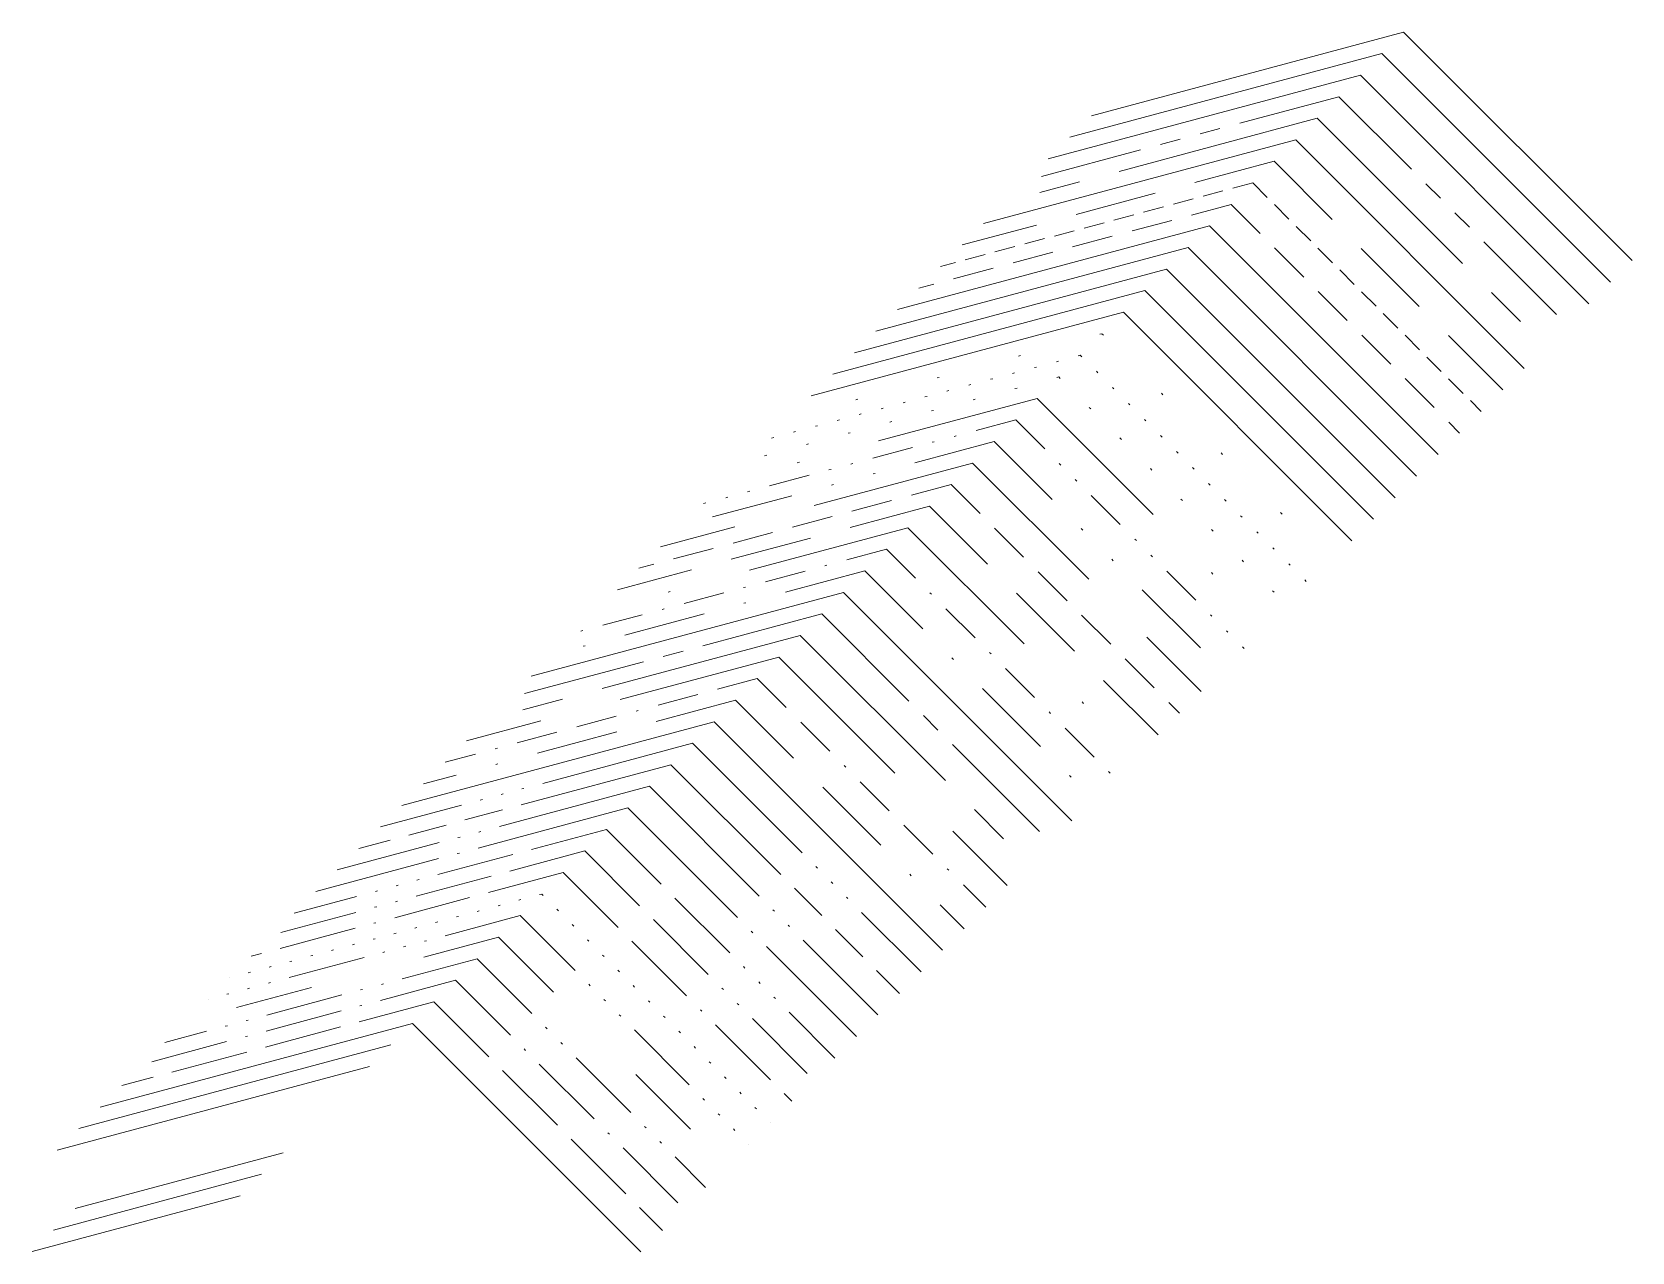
# Model space of a CAD drawing. Header units: millimetres. Extents: x -14.7 to 59.6, y -7.6 to 49.
import ezdxf

# ---------------------------------------------------------------- set-up
doc = ezdxf.new("R2010")
doc.units = ezdxf.units.MM
for name, pattern in [('ACAD_ISO02W100', [15, 12, -3]), ('ACAD_ISO03W100', [30, 12, -18]), ('ACAD_ISO04W100', [30, 24, -3, 0, -3]), ('ACAD_ISO05W100', [33, 24, -3, 0, -3, 0, -3]), ('ACAD_ISO06W100', [36, 24, -3, 0, -3, 0, -3, 0, -3]), ('ACAD_ISO07W100', [3, 0, -3]), ('ACAD_ISO09W100', [45, 24, -3, 6, -3, 6, -3]), ('ACAD_ISO10W100', [18, 12, -3, 0, -3]), ('ACAD_ISO11W100', [33, 12, -3, 12, -3, 0, -3]), ('ACAD_ISO12W100', [21, 12, -3, 0, -3, 0, -3]), ('ACAD_ISO13W100', [36, 12, -3, 12, -3, 0, -3, 0, -3]), ('ACAD_ISO14W100', [24, 12, -3, 0, -3, 0, -3, 0, -3]), ('ACAD_ISO15W100', [39, 12, -3, 12, -3, 0, -3, 0, -3, 0, -3]), ('BORDER', [44.45, 12.7, -6.35, 12.7, -6.35, 0, -6.35]), ('BORDER2', [22.225, 6.35, -3.175, 6.35, -3.175, 0, -3.175]), ('BORDERX2', [88.9, 25.4, -12.7, 25.4, -12.7, 0, -12.7]), ('CENTER', [50.8, 31.75, -6.35, 6.35, -6.35]), ('CENTER2', [28.575, 19.05, -3.175, 3.175, -3.175]), ('CENTERX2', [101.6, 63.5, -12.7, 12.7, -12.7]), ('DASHDOT', [25.4, 12.7, -6.35, 0, -6.35]), ('DASHDOT2', [12.7, 6.35, -3.175, 0, -3.175]), ('DASHDOTX2', [50.8, 25.4, -12.7, 0, -12.7]), ('DASHED', [19.05, 12.7, -6.35]), ('DASHED2', [9.525, 6.35, -3.175]), ('DASHEDX2', [38.1, 25.4, -12.7]), ('DIVIDE', [31.75, 12.7, -6.35, 0, -6.35, 0, -6.35]), ('DIVIDE2', [15.875, 6.35, -3.175, 0, -3.175, 0, -3.175]), ('DIVIDEX2', [63.5, 25.4, -12.7, 0, -12.7, 0, -12.7]), ('DOT', [6.35, 0, -6.35]), ('DOT2', [3.175, 0, -3.175]), ('DOTX2', [12.7, 0, -12.7]), ('HIDDEN', [9.525, 6.35, -3.175]), ('HIDDEN2', [4.7625, 3.175, -1.5875]), ('HIDDENX2', [19.05, 12.7, -6.35]), ('PHANTOM', [63.5, 31.75, -6.35, 6.35, -6.35, 6.35, -6.35]), ('PHANTOM2', [31.75, 15.875, -3.175, 3.175, -3.175, 3.175, -3.175]), ('PHANTOMX2', [127, 63.5, -12.7, 12.7, -12.7, 12.7, -12.7])]:
    doc.linetypes.add(name, pattern=pattern)
for name, color, linetype, lineweight, true_color in [('0 Entity Linetypes %', 18, 'Continuous', 9, 0x000000), ('01 Continuous', 1, 'Continuous', 9, 0xff0000), ('02 ISO dash', 3, 'ACAD_ISO02W100', 9, 0x00ff00), ('03 ISO dash dot', 5, 'ACAD_ISO10W100', 9, 0x0000ff), ('04 ISO dash double-dot', 4, 'ACAD_ISO12W100', 9, 0x00ffff), ('05 ISO dash space', 6, 'ACAD_ISO03W100', 9, 0xff00ff), ('06 ISO dash triple-dot', 2, 'ACAD_ISO14W100', 9, 0xffff00), ('07 ISO dot', 30, 'ACAD_ISO07W100', 9, 0xff7f00), ('08 ISO double-dash dot', 16, 'ACAD_ISO11W100', 9, 0x800000), ('09 ISO double-dash double-dot', 96, 'ACAD_ISO13W100', 9, 0x008000), ('10 ISO double-dash triple-dot', 176, 'ACAD_ISO15W100', 9, 0x000080), ('11 ISO long-dash dot', 136, 'ACAD_ISO04W100', 9, 0x008080), ('12 ISO long-dash double-dot', 216, 'ACAD_ISO05W100', 9, 0x800080), ('13 ISO long-dash double-short-dash', 56, 'ACAD_ISO09W100', 9, 0x808000), ('14 ISO long-dash triple-dot', 18, 'ACAD_ISO06W100', 9, 0x000000), ('15 Batting', 18, 'BATTING', 9, 0x000000), ('16 Border', 18, 'BORDER', 9, 0x000000), ('17 Border (.5x)', 18, 'BORDER2', 9, 0x000000), ('18 Border (2x)', 18, 'BORDERX2', 9, 0x000000), ('19 Center', 18, 'CENTER', 9, 0x000000), ('20 Center (.5x)', 18, 'CENTER2', 9, 0x000000), ('21 Center (2x)', 18, 'CENTERX2', 9, 0x000000), ('22 Dash dot', 18, 'DASHDOT', 9, 0x000000), ('23 Dash dot (.5x)', 18, 'DASHDOT2', 9, 0x000000), ('24 Dash dot (2x)', 18, 'DASHDOTX2', 9, 0x000000), ('25 Dashed', 18, 'DASHED', 9, 0x000000), ('26 Dashed (.5x)', 18, 'DASHED2', 9, 0x000000), ('27 Dashed (2x)', 18, 'DASHEDX2', 9, 0x000000), ('28 Divide', 18, 'DIVIDE', 9, 0x000000), ('29 Divide (.5x)', 18, 'DIVIDE2', 9, 0x000000), ('30 Divide (2x)', 18, 'DIVIDEX2', 9, 0x000000), ('31 Dot', 18, 'DOT', 9, 0x000000), ('32 Dot (.5x)', 18, 'DOT2', 9, 0x000000), ('33 Dot (2x)', 18, 'DOTX2', 9, 0x000000), ('34 Drainage', 18, 'DRAINAGE', 9, 0x000000), ('35 Drainage reversed', 18, 'DRAINAGE2', 9, 0x000000), ('36 Fenceline circle', 18, 'FENCELINE1', 9, 0x000000), ('37 Fenceline square', 18, 'FENCELINE2', 9, 0x000000), ('38 Gas line', 18, 'GAS_LINE', 9, 0x000000), ('39 Hidden', 18, 'HIDDEN', 9, 0x000000), ('40 Hidden (.5x)', 18, 'HIDDEN2', 9, 0x000000), ('41 Hidden (2x)', 18, 'HIDDENX2', 9, 0x000000), ('42 Hot water supply', 18, 'HOT_WATER_SUPPLY', 9, 0x000000), ('43 Phantom', 18, 'PHANTOM', 9, 0x000000), ('44 Phantom (.5x)', 18, 'PHANTOM2', 9, 0x000000), ('45 Phantom (2x)', 18, 'PHANTOMX2', 9, 0x000000), ('46 Tracks', 18, 'TRACKS', 9, 0x000000), ('47 Zig zag', 18, 'ZIGZAG', 9, 0x000000)]:
    doc.layers.add(name, color=color, linetype=linetype, lineweight=lineweight, true_color=true_color)
doc.styles.add('textstyle0', font='ltypeshp.shx')
doc.styles.add('textstyle1', font='ltypeshp.shx')
doc.styles.add('textstyle10', font='STANDARD')
doc.styles.add('textstyle2', font='STANDARD')
doc.styles.add('textstyle3', font='ltypeshp.shx')
doc.styles.add('textstyle4', font='ltypeshp.shx')
doc.styles.add('textstyle5', font='qcadshp.shx')
doc.styles.add('textstyle6', font='qcadshp.shx')
doc.styles.add('textstyle7', font='ltypeshp.shx')
doc.styles.add('textstyle8', font='ltypeshp.shx')
doc.styles.add('textstyle9', font='ltypeshp.shx')
doc.linetypes.add('BATTING', pattern='A,0.00254,-2.54,["BAT",textstyle0,S=2.54,R=0,X=-2.54,Y=0],-5.08,["BAT",textstyle1,S=2.54,R=180,X=2.54,Y=0],-2.54', length=10.16254)
doc.linetypes.add('DRAINAGE', pattern='A,5.08,["RIGHT_ARROW",textstyle6,S=2.54,R=180,X=0,Y=0],5.08', length=10.16)
doc.linetypes.add('DRAINAGE2', pattern='A,5.08,["RIGHT_ARROW",textstyle5,S=2.54,R=0,X=0,Y=0],5.08', length=10.16)
doc.linetypes.add('FENCELINE1', pattern='A,6.35,-2.54,["CIRC1",textstyle4,S=2.54,R=0,X=-2.54,Y=0],-2.54,25.4', length=36.83)
doc.linetypes.add('FENCELINE2', pattern='A,6.35,-2.54,["BOX",textstyle3,S=2.54,R=0,X=-2.54,Y=0],-2.54,25.4', length=36.83)
doc.linetypes.add('GAS_LINE', pattern='A,12.7,-5.08,["GAS",textstyle2,S=2.54,R=0,X=-2.54,Y=-1.27],-6.35', length=24.13)
doc.linetypes.add('HOT_WATER_SUPPLY', pattern='A,12.7,-5.08,["HW",textstyle10,S=2.54,R=0,X=-2.54,Y=-1.27],-5.08', length=22.86)
doc.linetypes.add('TRACKS', pattern='A,3.81,["TRACK1",textstyle9,S=6.35,R=0,X=0,Y=0],3.81', length=7.62)
doc.linetypes.add('ZIGZAG', pattern='A,0.00254,-5.08,["ZIG",textstyle7,S=5.08,R=0,X=-5.08,Y=0],-10.16,["ZIG",textstyle8,S=5.08,R=180,X=5.08,Y=0],-5.08', length=20.32254)

msp = doc.modelspace()

# ---------------------------------------------------------------- linework, layer by layer
at = {"layer": '0 Entity Linetypes %', "linetype": 'ZIGZAG', "lineweight": 9, "ltscale": 0.3}
msp.add_line((49, 49), (34.511, 45.118), dxfattribs=at)
at = {"layer": '0 Entity Linetypes %', "linetype": 'TRACKS', "lineweight": 9, "ltscale": 0.3}
msp.add_line((48, 48), (33.511, 44.118), dxfattribs=at)
at = {"layer": '0 Entity Linetypes %', "linetype": 'PHANTOMX2', "lineweight": 9, "ltscale": 0.3}
msp.add_line((47, 47), (32.511, 43.118), dxfattribs=at)
at = {"layer": '0 Entity Linetypes %', "linetype": 'PHANTOM2', "lineweight": 9, "ltscale": 0.3}
msp.add_line((46, 46), (31.511, 42.118), dxfattribs=at)
at = {"layer": '0 Entity Linetypes %', "linetype": 'PHANTOM', "lineweight": 9, "ltscale": 0.3}
msp.add_line((45, 45), (30.511, 41.118), dxfattribs=at)
at = {"layer": '0 Entity Linetypes %', "linetype": 'HOT_WATER_SUPPLY', "lineweight": 9, "ltscale": 0.3}
msp.add_line((44, 44), (29.511, 40.118), dxfattribs=at)
at = {"layer": '0 Entity Linetypes %', "linetype": 'HIDDENX2', "lineweight": 9, "ltscale": 0.3}
msp.add_line((43, 43), (28.511, 39.118), dxfattribs=at)
at = {"layer": '0 Entity Linetypes %', "linetype": 'HIDDEN2', "lineweight": 9, "ltscale": 0.3}
msp.add_line((42, 42), (27.511, 38.118), dxfattribs=at)
at = {"layer": '0 Entity Linetypes %', "linetype": 'HIDDEN', "lineweight": 9, "ltscale": 0.3}
msp.add_line((41, 41), (26.511, 37.118), dxfattribs=at)
at = {"layer": '0 Entity Linetypes %', "linetype": 'GAS_LINE', "lineweight": 9, "ltscale": 0.3}
msp.add_line((40, 40), (25.511, 36.118), dxfattribs=at)
at = {"layer": '0 Entity Linetypes %', "linetype": 'FENCELINE2', "lineweight": 9, "ltscale": 0.3}
msp.add_line((39, 39), (24.511, 35.118), dxfattribs=at)
at = {"layer": '0 Entity Linetypes %', "linetype": 'FENCELINE1', "lineweight": 9, "ltscale": 0.3}
msp.add_line((38, 38), (23.511, 34.118), dxfattribs=at)
at = {"layer": '0 Entity Linetypes %', "linetype": 'DRAINAGE2', "lineweight": 9, "ltscale": 0.3}
msp.add_line((37, 37), (22.511, 33.118), dxfattribs=at)
at = {"layer": '0 Entity Linetypes %', "linetype": 'DRAINAGE', "lineweight": 9, "ltscale": 0.3}
msp.add_line((36, 36), (21.511, 32.118), dxfattribs=at)
at = {"layer": '0 Entity Linetypes %', "linetype": 'DOTX2', "lineweight": 9, "ltscale": 0.3}
msp.add_line((35, 35), (20.511, 31.118), dxfattribs=at)
at = {"layer": '0 Entity Linetypes %', "linetype": 'DOT2', "lineweight": 9, "ltscale": 0.3}
msp.add_line((34, 34), (19.511, 30.118), dxfattribs=at)
at = {"layer": '0 Entity Linetypes %', "linetype": 'DOT', "lineweight": 9, "ltscale": 0.3}
msp.add_line((33, 33), (18.511, 29.118), dxfattribs=at)
at = {"layer": '0 Entity Linetypes %', "linetype": 'DIVIDEX2', "lineweight": 9, "ltscale": 0.3}
msp.add_line((32, 32), (17.511, 28.118), dxfattribs=at)
at = {"layer": '0 Entity Linetypes %', "linetype": 'DIVIDE2', "lineweight": 9, "ltscale": 0.3}
msp.add_line((31, 31), (16.511, 27.118), dxfattribs=at)
at = {"layer": '0 Entity Linetypes %', "linetype": 'DIVIDE', "lineweight": 9, "ltscale": 0.3}
msp.add_line((30, 30), (15.511, 26.118), dxfattribs=at)
at = {"layer": '0 Entity Linetypes %', "linetype": 'DASHEDX2', "lineweight": 9, "ltscale": 0.3}
msp.add_line((29, 29), (14.511, 25.118), dxfattribs=at)
at = {"layer": '0 Entity Linetypes %', "linetype": 'DASHED2', "lineweight": 9, "ltscale": 0.3}
msp.add_line((28, 28), (13.511, 24.118), dxfattribs=at)
at = {"layer": '0 Entity Linetypes %', "linetype": 'DASHED', "lineweight": 9, "ltscale": 0.3}
msp.add_line((27, 27), (12.511, 23.118), dxfattribs=at)
at = {"layer": '0 Entity Linetypes %', "linetype": 'DASHDOTX2', "lineweight": 9, "ltscale": 0.3}
msp.add_line((26, 26), (11.511, 22.118), dxfattribs=at)
at = {"layer": '0 Entity Linetypes %', "linetype": 'DASHDOT2', "lineweight": 9, "ltscale": 0.3}
msp.add_line((25, 25), (10.511, 21.118), dxfattribs=at)
at = {"layer": '0 Entity Linetypes %', "linetype": 'DASHDOT', "lineweight": 9, "ltscale": 0.3}
msp.add_line((24, 24), (9.511, 20.118), dxfattribs=at)
at = {"layer": '0 Entity Linetypes %', "linetype": 'CENTERX2', "lineweight": 9, "ltscale": 0.3}
msp.add_line((23, 23), (8.511, 19.118), dxfattribs=at)
at = {"layer": '0 Entity Linetypes %', "linetype": 'CENTER2', "lineweight": 9, "ltscale": 0.3}
msp.add_line((22, 22), (7.511, 18.118), dxfattribs=at)
at = {"layer": '0 Entity Linetypes %', "linetype": 'CENTER', "lineweight": 9, "ltscale": 0.3}
msp.add_line((21, 21), (6.511, 17.118), dxfattribs=at)
at = {"layer": '0 Entity Linetypes %', "linetype": 'BORDERX2', "lineweight": 9, "ltscale": 0.3}
msp.add_line((20, 20), (5.511, 16.118), dxfattribs=at)
at = {"layer": '0 Entity Linetypes %', "linetype": 'BORDER2', "lineweight": 9, "ltscale": 0.3}
msp.add_line((19, 19), (4.511, 15.118), dxfattribs=at)
at = {"layer": '0 Entity Linetypes %', "linetype": 'BORDER', "lineweight": 9, "ltscale": 0.3}
msp.add_line((18, 18), (3.511, 14.118), dxfattribs=at)
at = {"layer": '0 Entity Linetypes %', "linetype": 'BATTING', "lineweight": 9, "ltscale": 0.3}
msp.add_line((17, 17), (2.511, 13.118), dxfattribs=at)
at = {"layer": '0 Entity Linetypes %', "linetype": 'ACAD_ISO06W100', "lineweight": 9, "ltscale": 0.3}
msp.add_line((16, 16), (1.511, 12.118), dxfattribs=at)
at = {"layer": '0 Entity Linetypes %', "linetype": 'ACAD_ISO09W100', "lineweight": 9, "ltscale": 0.3}
msp.add_line((15, 15), (0.511, 11.118), dxfattribs=at)
at = {"layer": '0 Entity Linetypes %', "linetype": 'ACAD_ISO05W100', "lineweight": 9, "ltscale": 0.3}
msp.add_line((14, 14), (-0.489, 10.118), dxfattribs=at)
at = {"layer": '0 Entity Linetypes %', "linetype": 'ACAD_ISO04W100', "lineweight": 9, "ltscale": 0.3}
msp.add_line((13, 13), (-1.489, 9.118), dxfattribs=at)
at = {"layer": '0 Entity Linetypes %', "linetype": 'ACAD_ISO15W100', "lineweight": 9, "ltscale": 0.3}
msp.add_line((12, 12), (-2.489, 8.118), dxfattribs=at)
at = {"layer": '0 Entity Linetypes %', "linetype": 'ACAD_ISO13W100', "lineweight": 9, "ltscale": 0.3}
msp.add_line((11, 11), (-3.489, 7.118), dxfattribs=at)
at = {"layer": '0 Entity Linetypes %', "linetype": 'ACAD_ISO11W100', "lineweight": 9, "ltscale": 0.3}
msp.add_line((10, 10), (-4.489, 6.118), dxfattribs=at)
at = {"layer": '0 Entity Linetypes %', "linetype": 'ACAD_ISO07W100', "lineweight": 9, "ltscale": 0.3}
msp.add_line((9, 9), (-5.489, 5.118), dxfattribs=at)
at = {"layer": '0 Entity Linetypes %', "linetype": 'ACAD_ISO14W100', "lineweight": 9, "ltscale": 0.3}
msp.add_line((8, 8), (-6.489, 4.118), dxfattribs=at)
at = {"layer": '0 Entity Linetypes %', "linetype": 'ACAD_ISO03W100', "lineweight": 9, "ltscale": 0.3}
msp.add_line((7, 7), (-7.489, 3.118), dxfattribs=at)
at = {"layer": '0 Entity Linetypes %', "linetype": 'ACAD_ISO12W100', "lineweight": 9, "ltscale": 0.3}
msp.add_line((6, 6), (-8.489, 2.118), dxfattribs=at)
at = {"layer": '0 Entity Linetypes %', "linetype": 'ACAD_ISO10W100', "lineweight": 9, "ltscale": 0.3}
msp.add_line((5, 5), (-9.489, 1.118), dxfattribs=at)
at = {"layer": '0 Entity Linetypes %', "linetype": 'ACAD_ISO02W100', "lineweight": 9, "ltscale": 0.3}
msp.add_line((4, 4), (-10.489, 0.118), dxfattribs=at)
at = {"layer": '0 Entity Linetypes %', "linetype": 'Continuous', "lineweight": 9, "ltscale": 0.3}
msp.add_line((3, 3), (-11.489, -0.882), dxfattribs=at)
at = {"layer": '0 Entity Linetypes %', "lineweight": 9, "ltscale": 0.3}
msp.add_line((2, 2), (-12.489, -1.882), dxfattribs=at)
at = {"layer": '0 Entity Linetypes %', "linetype": 'ByBlock', "lineweight": 9, "ltscale": 0.3}
msp.add_line((1, 1), (-13.489, -2.882), dxfattribs=at)
at = {"layer": '0 Entity Linetypes %', "lineweight": 0, "ltscale": 0.3}
for p, q in [((-3, -3), (-12.659, -5.588)), ((-4, -4), (-13.659, -6.588)), ((-5, -5), (-14.659, -7.588))]:
    msp.add_line(p, q, dxfattribs=at)
at = {"layer": '01 Continuous', "ltscale": 0.3}
msp.add_line((3, 3), (13.607, -7.607), dxfattribs=at)
at = {"layer": '02 ISO dash', "ltscale": 0.3}
msp.add_line((4, 4), (14.607, -6.607), dxfattribs=at)
at = {"layer": '03 ISO dash dot', "ltscale": 0.3}
msp.add_line((5, 5), (15.607, -5.607), dxfattribs=at)
at = {"layer": '04 ISO dash double-dot', "ltscale": 0.3}
msp.add_line((6, 6), (16.607, -4.607), dxfattribs=at)
at = {"layer": '05 ISO dash space', "ltscale": 0.3}
msp.add_line((7, 7), (17.607, -3.607), dxfattribs=at)
at = {"layer": '06 ISO dash triple-dot', "ltscale": 0.3}
msp.add_line((8, 8), (18.607, -2.607), dxfattribs=at)
at = {"layer": '07 ISO dot', "ltscale": 0.3}
msp.add_line((9, 9), (19.607, -1.607), dxfattribs=at)
at = {"layer": '08 ISO double-dash dot', "ltscale": 0.3}
msp.add_line((10, 10), (20.607, -0.607), dxfattribs=at)
at = {"layer": '09 ISO double-dash double-dot', "ltscale": 0.3}
msp.add_line((11, 11), (21.607, 0.393), dxfattribs=at)
at = {"layer": '10 ISO double-dash triple-dot', "ltscale": 0.3}
msp.add_line((12, 12), (22.607, 1.393), dxfattribs=at)
at = {"layer": '11 ISO long-dash dot', "ltscale": 0.3}
msp.add_line((13, 13), (23.607, 2.393), dxfattribs=at)
at = {"layer": '12 ISO long-dash double-dot', "ltscale": 0.3}
msp.add_line((14, 14), (24.607, 3.393), dxfattribs=at)
at = {"layer": '13 ISO long-dash double-short-dash', "ltscale": 0.3}
msp.add_line((15, 15), (25.607, 4.393), dxfattribs=at)
at = {"layer": '14 ISO long-dash triple-dot', "ltscale": 0.3}
msp.add_line((16, 16), (26.607, 5.393), dxfattribs=at)
at = {"layer": '15 Batting', "ltscale": 0.3}
msp.add_line((17, 17), (27.607, 6.393), dxfattribs=at)
at = {"layer": '16 Border', "ltscale": 0.3}
msp.add_line((18, 18), (28.607, 7.393), dxfattribs=at)
at = {"layer": '17 Border (.5x)', "ltscale": 0.3}
msp.add_line((19, 19), (29.607, 8.393), dxfattribs=at)
at = {"layer": '18 Border (2x)', "ltscale": 0.3}
msp.add_line((20, 20), (30.607, 9.393), dxfattribs=at)
at = {"layer": '19 Center', "ltscale": 0.3}
msp.add_line((21, 21), (31.607, 10.393), dxfattribs=at)
at = {"layer": '20 Center (.5x)', "ltscale": 0.3}
msp.add_line((22, 22), (32.607, 11.393), dxfattribs=at)
at = {"layer": '21 Center (2x)', "ltscale": 0.3}
msp.add_line((23, 23), (33.607, 12.393), dxfattribs=at)
at = {"layer": '22 Dash dot', "ltscale": 0.3}
msp.add_line((24, 24), (34.607, 13.393), dxfattribs=at)
at = {"layer": '23 Dash dot (.5x)', "ltscale": 0.3}
msp.add_line((25, 25), (35.607, 14.393), dxfattribs=at)
at = {"layer": '24 Dash dot (2x)', "ltscale": 0.3}
msp.add_line((26, 26), (36.607, 15.393), dxfattribs=at)
at = {"layer": '25 Dashed', "ltscale": 0.3}
msp.add_line((27, 27), (37.607, 16.393), dxfattribs=at)
at = {"layer": '26 Dashed (.5x)', "ltscale": 0.3}
msp.add_line((28, 28), (38.607, 17.393), dxfattribs=at)
at = {"layer": '27 Dashed (2x)', "ltscale": 0.3}
msp.add_line((29, 29), (39.607, 18.393), dxfattribs=at)
at = {"layer": '28 Divide', "ltscale": 0.3}
msp.add_line((30, 30), (40.607, 19.393), dxfattribs=at)
at = {"layer": '29 Divide (.5x)', "ltscale": 0.3}
msp.add_line((31, 31), (41.607, 20.393), dxfattribs=at)
at = {"layer": '30 Divide (2x)', "ltscale": 0.3}
msp.add_line((32, 32), (42.607, 21.393), dxfattribs=at)
at = {"layer": '31 Dot', "ltscale": 0.3}
msp.add_line((33, 33), (43.607, 22.393), dxfattribs=at)
at = {"layer": '32 Dot (.5x)', "ltscale": 0.3}
msp.add_line((34, 34), (44.607, 23.393), dxfattribs=at)
at = {"layer": '33 Dot (2x)', "ltscale": 0.3}
msp.add_line((35, 35), (45.607, 24.393), dxfattribs=at)
at = {"layer": '34 Drainage', "ltscale": 0.3}
msp.add_line((36, 36), (46.607, 25.393), dxfattribs=at)
at = {"layer": '35 Drainage reversed', "ltscale": 0.3}
msp.add_line((37, 37), (47.607, 26.393), dxfattribs=at)
at = {"layer": '36 Fenceline circle', "ltscale": 0.3}
msp.add_line((38, 38), (48.607, 27.393), dxfattribs=at)
at = {"layer": '37 Fenceline square', "ltscale": 0.3}
msp.add_line((39, 39), (49.607, 28.393), dxfattribs=at)
at = {"layer": '38 Gas line', "ltscale": 0.3}
msp.add_line((40, 40), (50.607, 29.393), dxfattribs=at)
at = {"layer": '39 Hidden', "ltscale": 0.3}
msp.add_line((41, 41), (51.607, 30.393), dxfattribs=at)
at = {"layer": '40 Hidden (.5x)', "ltscale": 0.3}
msp.add_line((42, 42), (52.607, 31.393), dxfattribs=at)
at = {"layer": '41 Hidden (2x)', "ltscale": 0.3}
msp.add_line((43, 43), (53.607, 32.393), dxfattribs=at)
at = {"layer": '42 Hot water supply', "ltscale": 0.3}
msp.add_line((44, 44), (54.607, 33.393), dxfattribs=at)
at = {"layer": '43 Phantom', "ltscale": 0.3}
msp.add_line((45, 45), (55.607, 34.393), dxfattribs=at)
at = {"layer": '44 Phantom (.5x)', "ltscale": 0.3}
msp.add_line((46, 46), (56.607, 35.393), dxfattribs=at)
at = {"layer": '45 Phantom (2x)', "ltscale": 0.3}
msp.add_line((47, 47), (57.607, 36.393), dxfattribs=at)
at = {"layer": '46 Tracks', "ltscale": 0.3}
msp.add_line((48, 48), (58.607, 37.393), dxfattribs=at)
at = {"layer": '47 Zig zag', "ltscale": 0.3}
msp.add_line((49, 49), (59.607, 38.393), dxfattribs=at)

doc.saveas('drawing.dxf')
